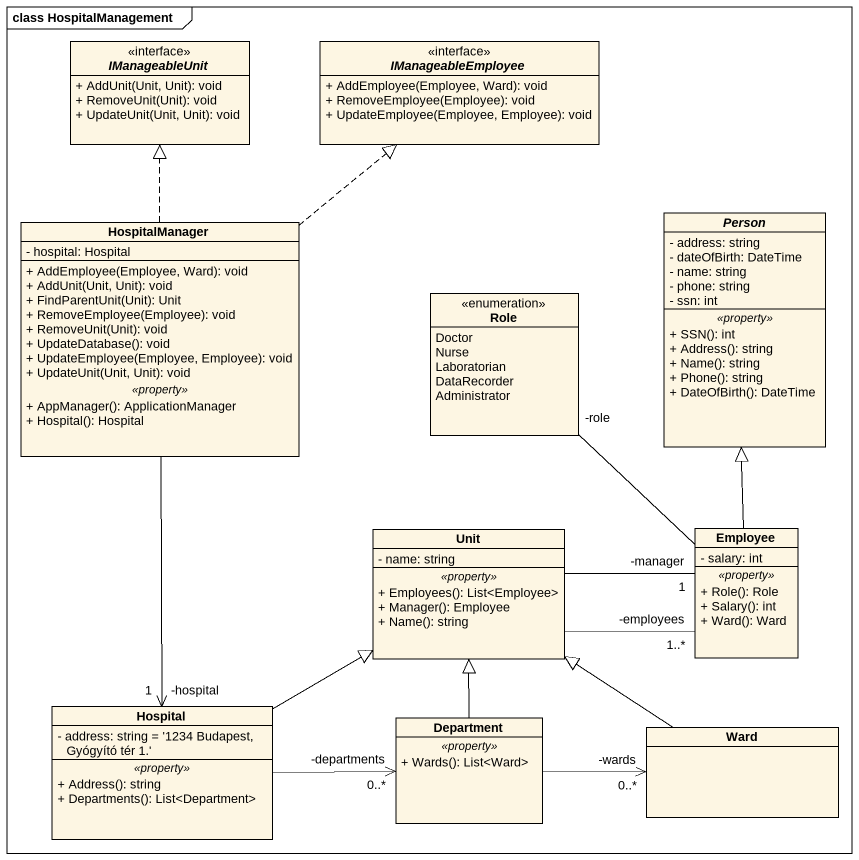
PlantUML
@startuml
mainframe class HospitalManagement
hide circle
hide empty members
skinparam classAttributeIconSize 0
interface IManageableUnit {
  + AddUnit(Unit, Unit): void
  + RemoveUnit(Unit): void
  + UpdateUnit(Unit, Unit): void
}
interface IManageableEmployee {
  + AddEmployee(Employee, Ward): void
  + RemoveEmployee(Employee): void
  + UpdateEmployee(Employee, Employee): void
}
class HospitalManager {
  - hospital: Hospital
  --
  + AddEmployee(Employee, Ward): void
  + AddUnit(Unit, Unit): void
  + FindParentUnit(Unit): Unit
  + RemoveEmployee(Employee): void
  + RemoveUnit(Unit): void
  + UpdateDatabase(): void
  + UpdateEmployee(Employee, Employee): void
  + UpdateUnit(Unit, Unit): void
  .. <<property>> ..
  + AppManager(): ApplicationManager
  + Hospital(): Hospital
}
abstract class "Person" as Person_ {
  - address: string
  - dateOfBirth: DateTime
  - name: string
  - phone: string
  - ssn: int
  .. <<property>> ..
  + SSN(): int
  + Address(): string
  + Name(): string
  + Phone(): string
  + DateOfBirth(): DateTime
}
enum Role {
  Doctor
  Nurse
  Laboratorian
  DataRecorder
  Administrator
}
class Unit {
  - name: string
  .. <<property>> ..
  + Employees(): List<Employee>
  + Manager(): Employee
  + Name(): string
}
class Employee {
  - salary: int
  .. <<property>> ..
  + Role(): Role
  + Salary(): int
  + Ward(): Ward
}
class Hospital {
  - address: string = '1234 Budapest, Gyógyító tér 1.'
  .. <<property>> ..
  + Address(): string
  + Departments(): List<Department>
}
class Department {
  .. <<property>> ..
  + Wards(): List<Ward>
}
class Ward
HospitalManager .up.|> IManageableUnit
HospitalManager .up.|> IManageableEmployee
HospitalManager --> "-hospital\n1" Hospital
Unit -right- "-manager\n1" Employee
Unit -right- "-employees\n1..*" Employee
Employee -up-|> Person_
Employee -up- "-role" Role
Hospital -right-|> Unit
Hospital -right-> "-departments\n0..*" Department
Department -up-|> Unit
Department -right-> "-wards\n0..*" Ward
Ward -up-|> Unit
@enduml
